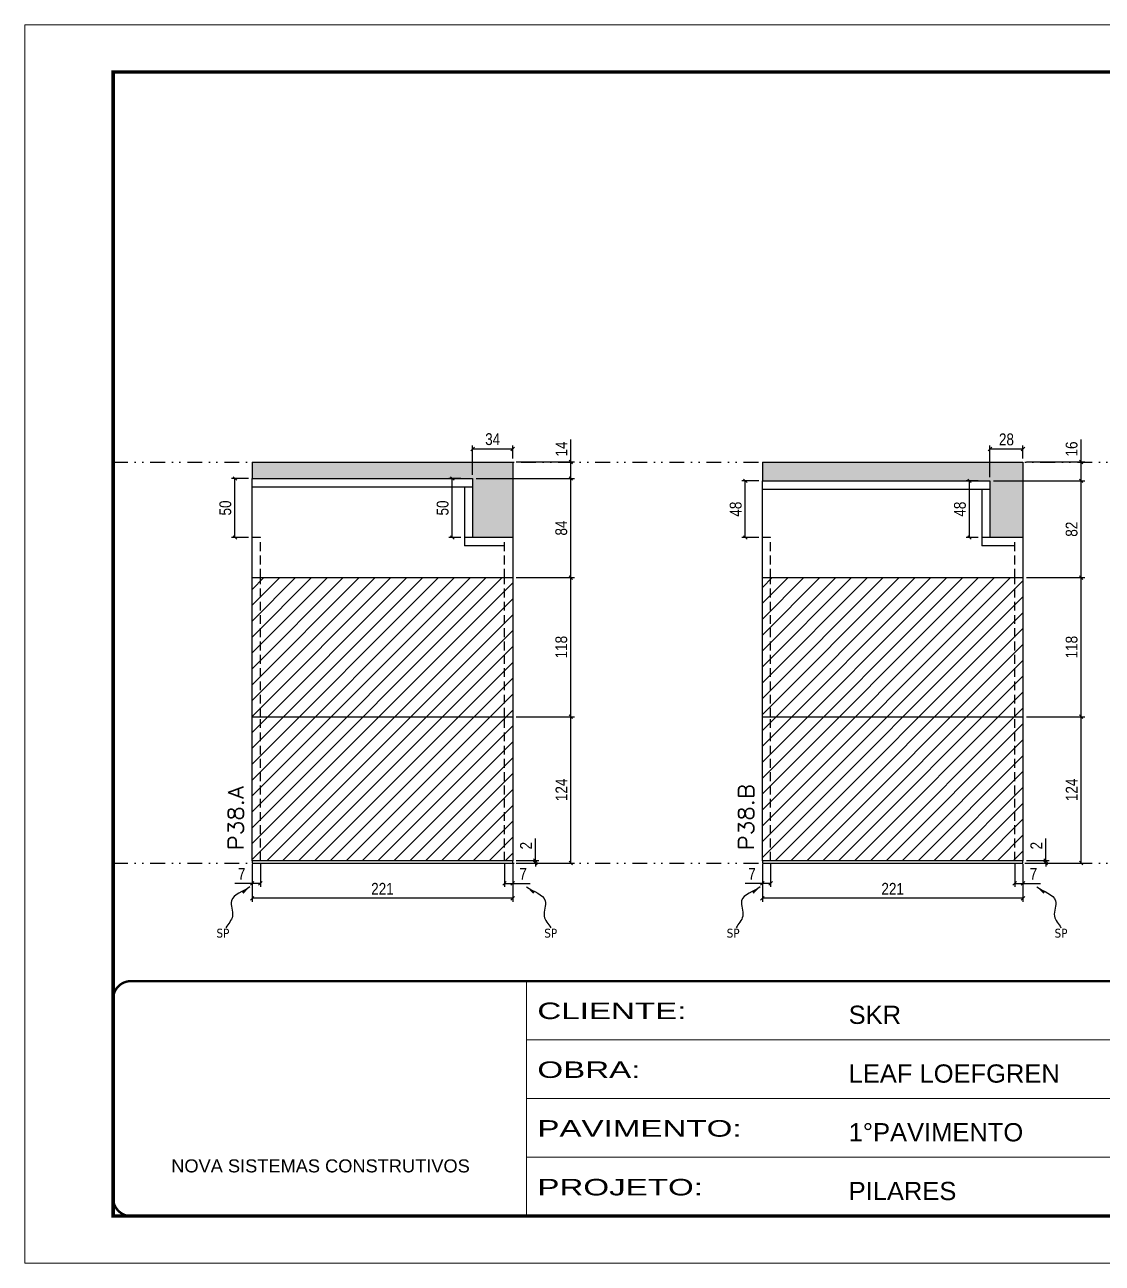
# Model space of a CAD drawing. Extents: x 14400 to 27878, y -21631 to 6985.
# Drawn here: x 19168 to 20082, y -5551 to -4501 of the extents above; entities that cross this region are included whole.
import ezdxf

# ---------------------------------------------------------------- set-up
doc = ezdxf.new("R2010")
doc.units = 0
for name, pattern in [('CONTINUO', [0]), ('DASHED', [0.75, 0.5, -0.25]), ('DIVIDE2', [0.625, 0.25, -0.125, 0, -0.125, 0, -0.125]), ('HIDDEN', [0.375, 0.25, -0.125])]:
    doc.linetypes.add(name, pattern=pattern)
for name, color, linetype in [('COTA', 241, 'Continuous'), ('Nível', 160, 'Continuous'), ('Painéis', 200, 'Continuous'), ('SARR_2.2x7', 40, 'Continuous'), ('Sarrafo de Pressão', 42, 'HIDDEN'), ('texto', 7, 'Continuous')]:
    doc.layers.add(name, color=color, linetype=linetype)
for name, color, linetype, lineweight in [('Folhas', 255, 'Continuous', 9), ('Hachura', 251, 'Continuous', 9), ('SARRAFO DE PRESSAO', 251, 'DASHED', 9), ('Texto Seção', 7, 'Continuous', 15)]:
    doc.layers.add(name, color=color, linetype=linetype, lineweight=lineweight)
doc.styles.add('ARIAL', font='arial.ttf')
doc.styles.add('COTA TECNICA', font='techl___.ttf', dxfattribs={"height": 10})
doc.styles.add('COTA TECNICA-50', font='techl___.ttf', dxfattribs={"height": 10})
doc.styles.add('REGUA-120', font='ROMANS.shx', dxfattribs={"height": 15})
doc.styles.get("Standard").update_dxf_attribs({"font": 'arial.ttf'})
doc.styles.add('Tecnologia', font='')
doc.styles.get('Tecnologia').set_extended_font_data('Forgotten Futurist')
doc.dimstyles.new('COTA PAINEL-50', dxfattribs={"dimtxt": 10, "dimasz": 3, "dimexe": 3, "dimexo": 3, "dimgap": 3, "dimtad": 1, "dimdec": 1, "dimzin": 12, "dimdsep": 46, "dimtxsty": 'COTA TECNICA-50', "dimblk1": 'OBLIQUE', "dimblk2": 'OBLIQUE', "dimsah": 1, "dimcen": 0.9, "dimclrd": 4, "dimclre": 4, "dimclrt": 240, "dimadec": 1, "dimazin": 3, "dimtfac": 1, "dimtdec": 1, "dimtmove": 0, "dimatfit": 3, "dimfxl": 1, "dimtolj": 1, "dimtzin": 12, "dimarcsym": 0})
doc.dimstyles.new('PAINEL', dxfattribs={"dimtxt": 10, "dimasz": 3, "dimexe": 3, "dimexo": 3, "dimgap": 3, "dimtad": 1, "dimdec": 1, "dimzin": 12, "dimdsep": 46, "dimtxsty": 'COTA TECNICA', "dimblk1": 'OBLIQUE', "dimblk2": 'OBLIQUE', "dimsah": 1, "dimcen": 0.9, "dimclrd": 4, "dimclre": 4, "dimclrt": 240, "dimadec": 1, "dimazin": 3, "dimtfac": 1, "dimtdec": 1, "dimtmove": 0, "dimatfit": 3, "dimfxl": 1, "dimtolj": 1, "dimtzin": 12, "dimarcsym": 0})
doc.dimstyles.get("Standard").update_dxf_attribs({"dimtxt": 0.18, "dimasz": 0.18, "dimexe": 0.18, "dimexo": 0.0625, "dimgap": 0.09, "dimtad": 0, "dimtih": 1, "dimtoh": 1, "dimdec": 4, "dimzin": 0, "dimdsep": 46, "dimtxsty": 'Standard', "dimcen": 0.09, "dimadec": 0, "dimazin": 0, "dimtfac": 1, "dimtdec": 4, "dimtofl": 0, "dimtmove": 0, "dimatfit": 3, "dimfxl": 1, "dimtolj": 1, "dimtzin": 0, "dimarcsym": 0})

# ---------------------------------------------------------------- blocks, each defined once
blk = doc.blocks.new('9999999999')
at = {"color": 30, "linetype": 'CONTINUO'}
for p, q in [((98564.6, 34230.2), (98564.6, 34429.4)), ((98564.6, 34379.6), (99584, 34379.6)), ((98564.6, 34329.8), (99488, 34329.8)), ((98564.6, 34280), (99488, 34280))]:
    blk.add_line(p, q, dxfattribs=at)
at = {"color": 30, "linetype": 'CONTINUO', "const_width": 2}
blk.add_lwpolyline([(99584, 34230.2), (99584, 34414.4, 0.414214), (99569, 34429.4), (98229, 34429.4, 0.414214), (98214, 34414.4), (98214, 34245.2, 0.414214), (98229, 34230.2), (99584, 34230.2)], format="xyb", dxfattribs=at)
at = {"layer": 'Folhas'}
blk.add_lwpolyline([(98139, 34190.2), (99624, 34190.2), (99624, 35240.2), (98139, 35240.2)], close=True, dxfattribs=at)
at = {"layer": 'Folhas', "color": 30, "const_width": 3}
blk.add_lwpolyline([(98214, 34230.2), (99584, 34230.2), (99584, 35200.2), (98214, 35200.2)], close=True, dxfattribs=at)
at = {"color": 7, "linetype": 'Continuous', "ltscale": 5, "style": 'ARIAL'}
for s, height, p in [('SKR', 15.48, (98837.7, 34393.1)), ('LEAF LOEFGREN', 15.483, (98837.7, 34343.3)), ('1°PAVIMENTO', 15.483, (98837.7, 34293.5)), ('NOVA SISTEMAS CONSTRUTIVOS', 11.059, (98263.2, 34267.2)), ('PILARES', 15.48, (98837.7, 34243.7))]:
    blk.add_text(s, height=height, dxfattribs=at).set_placement(p)
at = {"layer": 'Folhas', "color": 7, "style": 'Tecnologia', "width": 1.5}
for s, p in [('CLIENTE:', (98573.7, 34397.2)), ('OBRA:', (98573.7, 34347.3)), ('PAVIMENTO:', (98573.7, 34297.5)), ('PROJETO:', (98573.7, 34247.7))]:
    blk.add_text(s, height=14, dxfattribs=at).set_placement(p)
blk = doc.blocks.new('_Oblique')
at = {"color": 0, "linetype": 'ByBlock', "lineweight": -2}
blk.add_line((-0.5, -0.5), (0.5, 0.5), dxfattribs=at)
blk = doc.blocks.new('*D4589')
at = {"layer": 'COTA', "color": 4, "lineweight": -2, "transparency": 16777216}
for p, q in [((19361.3, -5212.7), (19361.3, -5244.6)), ((19582.3, -5212.7), (19582.3, -5244.6)), ((19582.3, -5241.6), (19361.3, -5241.6))]:
    blk.add_line(p, q, dxfattribs=at)
at = {"layer": 'Defpoints', "color": 0, "transparency": 16777216}
for p in [(19361.3, -5209.7), (19582.3, -5209.7), (19361.3, -5241.6)]:
    blk.add_point(p, dxfattribs=at)
at = {"layer": 'COTA', "color": 4, "lineweight": -2, "transparency": 16777216, "xscale": 3, "yscale": 3, "zscale": 3, "rotation": 180}
blk.add_blockref('_Oblique', (19361.3, -5241.6), dxfattribs=at)
at = {"layer": 'COTA', "color": 4, "lineweight": -2, "transparency": 16777216, "xscale": 3, "yscale": 3, "zscale": 3}
blk.add_blockref('_Oblique', (19582.3, -5241.6), dxfattribs=at)
at = {"layer": 'COTA', "color": 240, "transparency": 16777216, "insert": (19471.8, -5233.6), "char_height": 10, "attachment_point": 5, "style": 'COTA TECNICA'}
blk.add_mtext('\\A1;221', dxfattribs=at)
blk = doc.blocks.new('*D4590')
at = {"layer": 'COTA', "color": 4, "lineweight": -2, "transparency": 16777216}
for p, q in [((19575.3, -5212.7), (19575.3, -5232)), ((19582.3, -5214.7), (19582.3, -5232)), ((19575.3, -5229), (19582.3, -5229)), ((19582.3, -5229), (19597, -5229))]:
    blk.add_line(p, q, dxfattribs=at)
at = {"layer": 'Defpoints', "color": 0, "transparency": 16777216}
for p in [(19575.3, -5209.7), (19582.3, -5211.7), (19582.3, -5229)]:
    blk.add_point(p, dxfattribs=at)
at = {"layer": 'COTA', "color": 4, "lineweight": -2, "transparency": 16777216, "xscale": 3, "yscale": 3, "zscale": 3, "rotation": 180}
blk.add_blockref('_Oblique', (19575.3, -5229), dxfattribs=at)
at = {"layer": 'COTA', "color": 4, "lineweight": -2, "transparency": 16777216, "xscale": 3, "yscale": 3, "zscale": 3}
blk.add_blockref('_Oblique', (19582.3, -5229), dxfattribs=at)
at = {"layer": 'COTA', "color": 240, "transparency": 16777216, "insert": (19591.1, -5220.9), "char_height": 10, "attachment_point": 5, "style": 'COTA TECNICA-50'}
blk.add_mtext('\\A1;7', dxfattribs=at)
blk = doc.blocks.new('*D4591')
at = {"layer": 'COTA', "color": 4, "lineweight": -2, "transparency": 16777216}
for p, q in [((19361.3, -5214.7), (19361.3, -5232)), ((19368.3, -5212.7), (19368.3, -5232)), ((19361.3, -5229), (19346.5, -5229)), ((19368.3, -5229), (19361.3, -5229))]:
    blk.add_line(p, q, dxfattribs=at)
at = {"layer": 'Defpoints', "color": 0, "transparency": 16777216}
for p in [(19361.3, -5211.7), (19368.3, -5209.7), (19361.3, -5229)]:
    blk.add_point(p, dxfattribs=at)
at = {"layer": 'COTA', "color": 4, "lineweight": -2, "transparency": 16777216, "xscale": 3, "yscale": 3, "zscale": 3, "rotation": 180}
blk.add_blockref('_Oblique', (19361.3, -5229), dxfattribs=at)
at = {"layer": 'COTA', "color": 4, "lineweight": -2, "transparency": 16777216, "xscale": 3, "yscale": 3, "zscale": 3}
blk.add_blockref('_Oblique', (19368.3, -5229), dxfattribs=at)
at = {"layer": 'COTA', "color": 240, "transparency": 16777216, "insert": (19352.4, -5220.9), "char_height": 10, "attachment_point": 5, "style": 'COTA TECNICA-50'}
blk.add_mtext('\\A1;7', dxfattribs=at)
blk = doc.blocks.new('*D4592')
at = {"layer": 'COTA', "color": 4, "lineweight": -2, "transparency": 16777216}
for p, q in [((19601.5, -5209.7), (19601.5, -5190.9)), ((19585.3, -5209.7), (19604.5, -5209.7)), ((19585.3, -5211.7), (19604.5, -5211.7)), ((19601.5, -5211.7), (19601.5, -5209.7)), ((19601.5, -5211.7), (19601.5, -5214.7))]:
    blk.add_line(p, q, dxfattribs=at)
at = {"layer": 'Defpoints', "color": 0, "transparency": 16777216}
for p in [(19582.3, -5209.7), (19582.3, -5211.7), (19601.5, -5211.7)]:
    blk.add_point(p, dxfattribs=at)
at = {"layer": 'COTA', "color": 4, "lineweight": -2, "transparency": 16777216, "xscale": 3, "yscale": 3, "zscale": 3}
for p, rotation in [((19601.5, -5209.7), 270), ((19601.5, -5211.7), 90)]:
    blk.add_blockref('_Oblique', p, dxfattribs=dict(at, rotation=rotation))
at = {"layer": 'COTA', "color": 240, "transparency": 16777216, "insert": (19593.5, -5197), "char_height": 10, "attachment_point": 5, "rotation": 90, "style": 'COTA TECNICA-50'}
blk.add_mtext('\\A1;2', dxfattribs=at)
blk = doc.blocks.new('*D4593')
at = {"layer": 'COTA', "color": 4, "linetype": 'ByBlock', "lineweight": -2, "transparency": 16777216}
for p, q in [((19585.3, -5087.7), (19634.6, -5087.7)), ((19631.6, -5211.7), (19631.6, -5087.7)), ((19585.3, -5211.7), (19634.6, -5211.7))]:
    blk.add_line(p, q, dxfattribs=at)
at = {"layer": 'Defpoints', "color": 0, "linetype": 'ByBlock', "transparency": 16777216}
for p in [(19582.3, -5087.7), (19631.6, -5087.7), (19582.3, -5211.7)]:
    blk.add_point(p, dxfattribs=at)
at = {"layer": 'COTA', "color": 4, "linetype": 'ByBlock', "lineweight": -2, "transparency": 16777216, "xscale": 3, "yscale": 3, "zscale": 3}
for p, rotation in [((19631.6, -5087.7), 90), ((19631.6, -5211.7), 270)]:
    blk.add_blockref('_Oblique', p, dxfattribs=dict(at, rotation=rotation))
at = {"layer": 'COTA', "color": 240, "linetype": 'ByBlock', "transparency": 16777216, "insert": (19623.6, -5149.7), "char_height": 10, "attachment_point": 5, "rotation": 90, "style": 'COTA TECNICA'}
blk.add_mtext('\\A1;124', dxfattribs=at)
blk = doc.blocks.new('*D4594')
at = {"layer": 'COTA', "color": 4, "linetype": 'ByBlock', "lineweight": -2, "transparency": 16777216}
for p, q in [((19585.3, -5087.7), (19634.6, -5087.7)), ((19631.6, -5211.7), (19631.6, -5087.7)), ((19585.3, -5211.7), (19634.6, -5211.7))]:
    blk.add_line(p, q, dxfattribs=at)
at = {"layer": 'Defpoints', "color": 0, "linetype": 'ByBlock', "transparency": 16777216}
for p in [(19582.3, -5087.7), (19631.6, -5087.7), (19582.3, -5211.7)]:
    blk.add_point(p, dxfattribs=at)
at = {"layer": 'COTA', "color": 4, "linetype": 'ByBlock', "lineweight": -2, "transparency": 16777216, "xscale": 3, "yscale": 3, "zscale": 3}
for p, rotation in [((19631.6, -5087.7), 90), ((19631.6, -5211.7), 270)]:
    blk.add_blockref('_Oblique', p, dxfattribs=dict(at, rotation=rotation))
at = {"layer": 'COTA', "color": 240, "linetype": 'ByBlock', "transparency": 16777216, "insert": (19623.6, -5149.7), "char_height": 10, "attachment_point": 5, "rotation": 90, "style": 'COTA TECNICA'}
blk.add_mtext('\\A1;124', dxfattribs=at)
blk = doc.blocks.new('*D4595')
at = {"layer": 'COTA', "color": 4, "lineweight": -2, "transparency": 16777216}
for p, q in [((19585.3, -4969.7), (19634.6, -4969.7)), ((19631.6, -5087.7), (19631.6, -4969.7)), ((19585.3, -5087.7), (19634.6, -5087.7))]:
    blk.add_line(p, q, dxfattribs=at)
at = {"layer": 'Defpoints', "color": 0, "transparency": 16777216}
for p in [(19582.3, -4969.7), (19631.6, -4969.7), (19582.3, -5087.7)]:
    blk.add_point(p, dxfattribs=at)
at = {"layer": 'COTA', "color": 4, "lineweight": -2, "transparency": 16777216, "xscale": 3, "yscale": 3, "zscale": 3}
for p, rotation in [((19631.6, -4969.7), 90), ((19631.6, -5087.7), 270)]:
    blk.add_blockref('_Oblique', p, dxfattribs=dict(at, rotation=rotation))
at = {"layer": 'COTA', "color": 240, "transparency": 16777216, "insert": (19623.5, -5028.7), "char_height": 10, "attachment_point": 5, "rotation": 90, "style": 'COTA TECNICA'}
blk.add_mtext('\\A1;118', dxfattribs=at)
blk = doc.blocks.new('*D4596')
at = {"layer": 'COTA', "color": 4, "lineweight": -2, "transparency": 16777216}
for p, q in [((19548.3, -4882.7), (19548.3, -4857.7)), ((19582.3, -4860.7), (19548.3, -4860.7)), ((19582.3, -4868.7), (19582.3, -4857.7))]:
    blk.add_line(p, q, dxfattribs=at)
at = {"layer": 'Defpoints', "color": 0, "transparency": 16777216}
for p in [(19548.3, -4860.7), (19582.3, -4871.7), (19548.3, -4885.7)]:
    blk.add_point(p, dxfattribs=at)
at = {"layer": 'COTA', "color": 4, "lineweight": -2, "transparency": 16777216, "xscale": 3, "yscale": 3, "zscale": 3, "rotation": 180}
blk.add_blockref('_Oblique', (19548.3, -4860.7), dxfattribs=at)
at = {"layer": 'COTA', "color": 4, "lineweight": -2, "transparency": 16777216, "xscale": 3, "yscale": 3, "zscale": 3}
blk.add_blockref('_Oblique', (19582.3, -4860.7), dxfattribs=at)
at = {"layer": 'COTA', "color": 240, "transparency": 16777216, "insert": (19565.3, -4852.4), "char_height": 10, "attachment_point": 5, "style": 'COTA TECNICA'}
blk.add_mtext('\\A1;34', dxfattribs=at)
blk = doc.blocks.new('*D4597')
at = {"layer": 'COTA', "color": 4, "lineweight": -2, "transparency": 16777216}
for p, q in [((19358.3, -4885.7), (19343.7, -4885.7)), ((19346.7, -4935.7), (19346.7, -4885.7)), ((19358.3, -4935.7), (19343.7, -4935.7))]:
    blk.add_line(p, q, dxfattribs=at)
at = {"layer": 'Defpoints', "color": 0, "transparency": 16777216}
for p in [(19346.7, -4885.7), (19361.3, -4885.7), (19361.3, -4935.7)]:
    blk.add_point(p, dxfattribs=at)
at = {"layer": 'COTA', "color": 4, "lineweight": -2, "transparency": 16777216, "xscale": 3, "yscale": 3, "zscale": 3}
for p, rotation in [((19346.7, -4885.7), 90), ((19346.7, -4935.7), 270)]:
    blk.add_blockref('_Oblique', p, dxfattribs=dict(at, rotation=rotation))
at = {"layer": 'COTA', "color": 240, "transparency": 16777216, "insert": (19338.6, -4910.7), "char_height": 10, "attachment_point": 5, "rotation": 90, "style": 'COTA TECNICA'}
blk.add_mtext('\\A1;50', dxfattribs=at)
blk = doc.blocks.new('*D4598')
at = {"layer": 'COTA', "color": 4, "lineweight": -2, "transparency": 16777216}
for p, q in [((19538.3, -4885.7), (19528, -4885.7)), ((19531, -4935.7), (19531, -4885.7)), ((19538.3, -4935.7), (19528, -4935.7))]:
    blk.add_line(p, q, dxfattribs=at)
at = {"layer": 'Defpoints', "color": 0, "transparency": 16777216}
for p in [(19531, -4885.7), (19541.3, -4885.7), (19541.3, -4935.7)]:
    blk.add_point(p, dxfattribs=at)
at = {"layer": 'COTA', "color": 4, "lineweight": -2, "transparency": 16777216, "xscale": 3, "yscale": 3, "zscale": 3}
for p, rotation in [((19531, -4885.7), 90), ((19531, -4935.7), 270)]:
    blk.add_blockref('_Oblique', p, dxfattribs=dict(at, rotation=rotation))
at = {"layer": 'COTA', "color": 240, "transparency": 16777216, "insert": (19522.9, -4910.7), "char_height": 10, "attachment_point": 5, "rotation": 90, "style": 'COTA TECNICA'}
blk.add_mtext('\\A1;50', dxfattribs=at)
blk = doc.blocks.new('*D4599')
at = {"layer": 'COTA', "color": 4, "lineweight": -2, "transparency": 16777216}
for p, q in [((19551.3, -4885.7), (19634.6, -4885.7)), ((19631.6, -4969.7), (19631.6, -4885.7)), ((19585.3, -4969.7), (19634.6, -4969.7))]:
    blk.add_line(p, q, dxfattribs=at)
at = {"layer": 'Defpoints', "color": 0, "transparency": 16777216}
for p in [(19548.3, -4885.7), (19631.6, -4885.7), (19582.3, -4969.7)]:
    blk.add_point(p, dxfattribs=at)
at = {"layer": 'COTA', "color": 4, "lineweight": -2, "transparency": 16777216, "xscale": 3, "yscale": 3, "zscale": 3}
for p, rotation in [((19631.6, -4885.7), 90), ((19631.6, -4969.7), 270)]:
    blk.add_blockref('_Oblique', p, dxfattribs=dict(at, rotation=rotation))
at = {"layer": 'COTA', "color": 240, "transparency": 16777216, "insert": (19623.5, -4927.7), "char_height": 10, "attachment_point": 5, "rotation": 90, "style": 'COTA TECNICA'}
blk.add_mtext('\\A1;84', dxfattribs=at)
blk = doc.blocks.new('*D4600')
at = {"layer": 'COTA', "color": 4, "lineweight": -2, "transparency": 16777216}
for p, q in [((19631.6, -4871.7), (19631.6, -4852.6)), ((19585.3, -4871.7), (19634.6, -4871.7)), ((19631.6, -4885.7), (19631.6, -4871.7)), ((19551.3, -4885.7), (19634.6, -4885.7))]:
    blk.add_line(p, q, dxfattribs=at)
at = {"layer": 'Defpoints', "color": 0, "transparency": 16777216}
for p in [(19582.3, -4871.7), (19631.6, -4871.7), (19548.3, -4885.7)]:
    blk.add_point(p, dxfattribs=at)
at = {"layer": 'COTA', "color": 4, "lineweight": -2, "transparency": 16777216, "xscale": 3, "yscale": 3, "zscale": 3}
for p, rotation in [((19631.6, -4871.7), 90), ((19631.6, -4885.7), 270)]:
    blk.add_blockref('_Oblique', p, dxfattribs=dict(at, rotation=rotation))
at = {"layer": 'COTA', "color": 240, "transparency": 16777216, "insert": (19623.6, -4860.7), "char_height": 10, "attachment_point": 5, "rotation": 90, "style": 'COTA TECNICA'}
blk.add_mtext('\\A1;14', dxfattribs=at)
blk = doc.blocks.new('*D4601')
at = {"layer": 'COTA', "color": 4, "lineweight": -2, "transparency": 16777216}
for p, q in [((19794, -5212.7), (19794, -5244.6)), ((20015, -5212.7), (20015, -5244.6)), ((20015, -5241.6), (19794, -5241.6))]:
    blk.add_line(p, q, dxfattribs=at)
at = {"layer": 'Defpoints', "color": 0, "transparency": 16777216}
for p in [(19794, -5209.7), (20015, -5209.7), (19794, -5241.6)]:
    blk.add_point(p, dxfattribs=at)
at = {"layer": 'COTA', "color": 4, "lineweight": -2, "transparency": 16777216, "xscale": 3, "yscale": 3, "zscale": 3, "rotation": 180}
blk.add_blockref('_Oblique', (19794, -5241.6), dxfattribs=at)
at = {"layer": 'COTA', "color": 4, "lineweight": -2, "transparency": 16777216, "xscale": 3, "yscale": 3, "zscale": 3}
blk.add_blockref('_Oblique', (20015, -5241.6), dxfattribs=at)
at = {"layer": 'COTA', "color": 240, "transparency": 16777216, "insert": (19904.5, -5233.6), "char_height": 10, "attachment_point": 5, "style": 'COTA TECNICA'}
blk.add_mtext('\\A1;221', dxfattribs=at)
blk = doc.blocks.new('*D4602')
at = {"layer": 'COTA', "color": 4, "lineweight": -2, "transparency": 16777216}
for p, q in [((20008, -5212.7), (20008, -5232)), ((20015, -5214.7), (20015, -5232)), ((20008, -5229), (20015, -5229)), ((20015, -5229), (20029.8, -5229))]:
    blk.add_line(p, q, dxfattribs=at)
at = {"layer": 'Defpoints', "color": 0, "transparency": 16777216}
for p in [(20008, -5209.7), (20015, -5211.7), (20015, -5229)]:
    blk.add_point(p, dxfattribs=at)
at = {"layer": 'COTA', "color": 4, "lineweight": -2, "transparency": 16777216, "xscale": 3, "yscale": 3, "zscale": 3, "rotation": 180}
blk.add_blockref('_Oblique', (20008, -5229), dxfattribs=at)
at = {"layer": 'COTA', "color": 4, "lineweight": -2, "transparency": 16777216, "xscale": 3, "yscale": 3, "zscale": 3}
blk.add_blockref('_Oblique', (20015, -5229), dxfattribs=at)
at = {"layer": 'COTA', "color": 240, "transparency": 16777216, "insert": (20023.9, -5220.9), "char_height": 10, "attachment_point": 5, "style": 'COTA TECNICA-50'}
blk.add_mtext('\\A1;7', dxfattribs=at)
blk = doc.blocks.new('*D4603')
at = {"layer": 'COTA', "color": 4, "lineweight": -2, "transparency": 16777216}
for p, q in [((19794, -5214.7), (19794, -5232)), ((19801, -5212.7), (19801, -5232)), ((19794, -5229), (19779.3, -5229)), ((19801, -5229), (19794, -5229))]:
    blk.add_line(p, q, dxfattribs=at)
at = {"layer": 'Defpoints', "color": 0, "transparency": 16777216}
for p in [(19794, -5211.7), (19801, -5209.7), (19794, -5229)]:
    blk.add_point(p, dxfattribs=at)
at = {"layer": 'COTA', "color": 4, "lineweight": -2, "transparency": 16777216, "xscale": 3, "yscale": 3, "zscale": 3, "rotation": 180}
blk.add_blockref('_Oblique', (19794, -5229), dxfattribs=at)
at = {"layer": 'COTA', "color": 4, "lineweight": -2, "transparency": 16777216, "xscale": 3, "yscale": 3, "zscale": 3}
blk.add_blockref('_Oblique', (19801, -5229), dxfattribs=at)
at = {"layer": 'COTA', "color": 240, "transparency": 16777216, "insert": (19785.2, -5220.9), "char_height": 10, "attachment_point": 5, "style": 'COTA TECNICA-50'}
blk.add_mtext('\\A1;7', dxfattribs=at)
blk = doc.blocks.new('*D4604')
at = {"layer": 'COTA', "color": 4, "lineweight": -2, "transparency": 16777216}
for p, q in [((20034.3, -5209.7), (20034.3, -5190.9)), ((20018, -5209.7), (20037.3, -5209.7)), ((20018, -5211.7), (20037.3, -5211.7)), ((20034.3, -5211.7), (20034.3, -5209.7)), ((20034.3, -5211.7), (20034.3, -5214.7))]:
    blk.add_line(p, q, dxfattribs=at)
at = {"layer": 'Defpoints', "color": 0, "transparency": 16777216}
for p in [(20015, -5209.7), (20015, -5211.7), (20034.3, -5211.7)]:
    blk.add_point(p, dxfattribs=at)
at = {"layer": 'COTA', "color": 4, "lineweight": -2, "transparency": 16777216, "xscale": 3, "yscale": 3, "zscale": 3}
for p, rotation in [((20034.3, -5209.7), 270), ((20034.3, -5211.7), 90)]:
    blk.add_blockref('_Oblique', p, dxfattribs=dict(at, rotation=rotation))
at = {"layer": 'COTA', "color": 240, "transparency": 16777216, "insert": (20026.3, -5197), "char_height": 10, "attachment_point": 5, "rotation": 90, "style": 'COTA TECNICA-50'}
blk.add_mtext('\\A1;2', dxfattribs=at)
blk = doc.blocks.new('*D4605')
at = {"layer": 'COTA', "color": 4, "linetype": 'ByBlock', "lineweight": -2, "transparency": 16777216}
for p, q in [((20018, -5087.7), (20067.4, -5087.7)), ((20064.4, -5211.7), (20064.4, -5087.7)), ((20018, -5211.7), (20067.4, -5211.7))]:
    blk.add_line(p, q, dxfattribs=at)
at = {"layer": 'Defpoints', "color": 0, "linetype": 'ByBlock', "transparency": 16777216}
for p in [(20015, -5087.7), (20064.4, -5087.7), (20015, -5211.7)]:
    blk.add_point(p, dxfattribs=at)
at = {"layer": 'COTA', "color": 4, "linetype": 'ByBlock', "lineweight": -2, "transparency": 16777216, "xscale": 3, "yscale": 3, "zscale": 3}
for p, rotation in [((20064.4, -5087.7), 90), ((20064.4, -5211.7), 270)]:
    blk.add_blockref('_Oblique', p, dxfattribs=dict(at, rotation=rotation))
at = {"layer": 'COTA', "color": 240, "linetype": 'ByBlock', "transparency": 16777216, "insert": (20056.3, -5149.7), "char_height": 10, "attachment_point": 5, "rotation": 90, "style": 'COTA TECNICA'}
blk.add_mtext('\\A1;124', dxfattribs=at)
blk = doc.blocks.new('*D4606')
at = {"layer": 'COTA', "color": 4, "linetype": 'ByBlock', "lineweight": -2, "transparency": 16777216}
for p, q in [((20018, -5087.7), (20067.4, -5087.7)), ((20064.4, -5211.7), (20064.4, -5087.7)), ((20018, -5211.7), (20067.4, -5211.7))]:
    blk.add_line(p, q, dxfattribs=at)
at = {"layer": 'Defpoints', "color": 0, "linetype": 'ByBlock', "transparency": 16777216}
for p in [(20015, -5087.7), (20064.4, -5087.7), (20015, -5211.7)]:
    blk.add_point(p, dxfattribs=at)
at = {"layer": 'COTA', "color": 4, "linetype": 'ByBlock', "lineweight": -2, "transparency": 16777216, "xscale": 3, "yscale": 3, "zscale": 3}
for p, rotation in [((20064.4, -5087.7), 90), ((20064.4, -5211.7), 270)]:
    blk.add_blockref('_Oblique', p, dxfattribs=dict(at, rotation=rotation))
at = {"layer": 'COTA', "color": 240, "linetype": 'ByBlock', "transparency": 16777216, "insert": (20056.3, -5149.7), "char_height": 10, "attachment_point": 5, "rotation": 90, "style": 'COTA TECNICA'}
blk.add_mtext('\\A1;124', dxfattribs=at)
blk = doc.blocks.new('*D4607')
at = {"layer": 'COTA', "color": 4, "lineweight": -2, "transparency": 16777216}
for p, q in [((20018, -4969.7), (20067.4, -4969.7)), ((20064.4, -5087.7), (20064.4, -4969.7)), ((20018, -5087.7), (20067.4, -5087.7))]:
    blk.add_line(p, q, dxfattribs=at)
at = {"layer": 'Defpoints', "color": 0, "transparency": 16777216}
for p in [(20015, -4969.7), (20064.4, -4969.7), (20015, -5087.7)]:
    blk.add_point(p, dxfattribs=at)
at = {"layer": 'COTA', "color": 4, "lineweight": -2, "transparency": 16777216, "xscale": 3, "yscale": 3, "zscale": 3}
for p, rotation in [((20064.4, -4969.7), 90), ((20064.4, -5087.7), 270)]:
    blk.add_blockref('_Oblique', p, dxfattribs=dict(at, rotation=rotation))
at = {"layer": 'COTA', "color": 240, "transparency": 16777216, "insert": (20056.3, -5028.7), "char_height": 10, "attachment_point": 5, "rotation": 90, "style": 'COTA TECNICA'}
blk.add_mtext('\\A1;118', dxfattribs=at)
blk = doc.blocks.new('*D4608')
at = {"layer": 'COTA', "color": 4, "lineweight": -2, "transparency": 16777216}
for p, q in [((19987, -4884.7), (19987, -4857.7)), ((20015, -4860.7), (19987, -4860.7)), ((20015, -4868.7), (20015, -4857.7))]:
    blk.add_line(p, q, dxfattribs=at)
at = {"layer": 'Defpoints', "color": 0, "transparency": 16777216}
for p in [(19987, -4860.7), (20015, -4871.7), (19987, -4887.7)]:
    blk.add_point(p, dxfattribs=at)
at = {"layer": 'COTA', "color": 4, "lineweight": -2, "transparency": 16777216, "xscale": 3, "yscale": 3, "zscale": 3, "rotation": 180}
blk.add_blockref('_Oblique', (19987, -4860.7), dxfattribs=at)
at = {"layer": 'COTA', "color": 4, "lineweight": -2, "transparency": 16777216, "xscale": 3, "yscale": 3, "zscale": 3}
blk.add_blockref('_Oblique', (20015, -4860.7), dxfattribs=at)
at = {"layer": 'COTA', "color": 240, "transparency": 16777216, "insert": (20001, -4852.6), "char_height": 10, "attachment_point": 5, "style": 'COTA TECNICA'}
blk.add_mtext('\\A1;28', dxfattribs=at)
blk = doc.blocks.new('*D4609')
at = {"layer": 'COTA', "color": 4, "lineweight": -2, "transparency": 16777216}
for p, q in [((19791, -4887.7), (19776.5, -4887.7)), ((19779.5, -4935.7), (19779.5, -4887.7)), ((19791, -4935.7), (19776.5, -4935.7))]:
    blk.add_line(p, q, dxfattribs=at)
at = {"layer": 'Defpoints', "color": 0, "transparency": 16777216}
for p in [(19779.5, -4887.7), (19794, -4887.7), (19794, -4935.7)]:
    blk.add_point(p, dxfattribs=at)
at = {"layer": 'COTA', "color": 4, "lineweight": -2, "transparency": 16777216, "xscale": 3, "yscale": 3, "zscale": 3}
for p, rotation in [((19779.5, -4887.7), 90), ((19779.5, -4935.7), 270)]:
    blk.add_blockref('_Oblique', p, dxfattribs=dict(at, rotation=rotation))
at = {"layer": 'COTA', "color": 240, "transparency": 16777216, "insert": (19771.4, -4911.7), "char_height": 10, "attachment_point": 5, "rotation": 90, "style": 'COTA TECNICA'}
blk.add_mtext('\\A1;48', dxfattribs=at)
blk = doc.blocks.new('*D4610')
at = {"layer": 'COTA', "color": 4, "lineweight": -2, "transparency": 16777216}
for p, q in [((19977, -4887.7), (19966.7, -4887.7)), ((19969.7, -4935.7), (19969.7, -4887.7)), ((19977, -4935.7), (19966.7, -4935.7))]:
    blk.add_line(p, q, dxfattribs=at)
at = {"layer": 'Defpoints', "color": 0, "transparency": 16777216}
for p in [(19969.7, -4887.7), (19980, -4887.7), (19980, -4935.7)]:
    blk.add_point(p, dxfattribs=at)
at = {"layer": 'COTA', "color": 4, "lineweight": -2, "transparency": 16777216, "xscale": 3, "yscale": 3, "zscale": 3}
for p, rotation in [((19969.7, -4887.7), 90), ((19969.7, -4935.7), 270)]:
    blk.add_blockref('_Oblique', p, dxfattribs=dict(at, rotation=rotation))
at = {"layer": 'COTA', "color": 240, "transparency": 16777216, "insert": (19961.6, -4911.7), "char_height": 10, "attachment_point": 5, "rotation": 90, "style": 'COTA TECNICA'}
blk.add_mtext('\\A1;48', dxfattribs=at)
blk = doc.blocks.new('*D4611')
at = {"layer": 'COTA', "color": 4, "lineweight": -2, "transparency": 16777216}
for p, q in [((19990, -4887.7), (20067.4, -4887.7)), ((20064.4, -4969.7), (20064.4, -4887.7)), ((20018, -4969.7), (20067.4, -4969.7))]:
    blk.add_line(p, q, dxfattribs=at)
at = {"layer": 'Defpoints', "color": 0, "transparency": 16777216}
for p in [(19987, -4887.7), (20064.4, -4887.7), (20015, -4969.7)]:
    blk.add_point(p, dxfattribs=at)
at = {"layer": 'COTA', "color": 4, "lineweight": -2, "transparency": 16777216, "xscale": 3, "yscale": 3, "zscale": 3}
for p, rotation in [((20064.4, -4887.7), 90), ((20064.4, -4969.7), 270)]:
    blk.add_blockref('_Oblique', p, dxfattribs=dict(at, rotation=rotation))
at = {"layer": 'COTA', "color": 240, "transparency": 16777216, "insert": (20056.3, -4928.7), "char_height": 10, "attachment_point": 5, "rotation": 90, "style": 'COTA TECNICA'}
blk.add_mtext('\\A1;82', dxfattribs=at)
blk = doc.blocks.new('*D4612')
at = {"layer": 'COTA', "color": 4, "lineweight": -2, "transparency": 16777216}
for p, q in [((20064.4, -4871.7), (20064.4, -4852.7)), ((20018, -4871.7), (20067.4, -4871.7)), ((20064.4, -4887.7), (20064.4, -4871.7)), ((19990, -4887.7), (20067.4, -4887.7))]:
    blk.add_line(p, q, dxfattribs=at)
at = {"layer": 'Defpoints', "color": 0, "transparency": 16777216}
for p in [(20015, -4871.7), (20064.4, -4871.7), (19987, -4887.7)]:
    blk.add_point(p, dxfattribs=at)
at = {"layer": 'COTA', "color": 4, "lineweight": -2, "transparency": 16777216, "xscale": 3, "yscale": 3, "zscale": 3}
for p, rotation in [((20064.4, -4871.7), 90), ((20064.4, -4887.7), 270)]:
    blk.add_blockref('_Oblique', p, dxfattribs=dict(at, rotation=rotation))
at = {"layer": 'COTA', "color": 240, "transparency": 16777216, "insert": (20056.3, -4860.7), "char_height": 10, "attachment_point": 5, "rotation": 90, "style": 'COTA TECNICA'}
blk.add_mtext('\\A1;16', dxfattribs=at)

msp = doc.modelspace()

# ---------------------------------------------------------------- hatches: boundary and pattern name
at = {"layer": 'COTA'}
h = msp.add_hatch(dxfattribs=at)
h.set_pattern_fill('AR-CONC', color=256, scale=0.03)
h.set_pattern_definition([(50, (-466.1424, -1148.575), (5.4655401, -0.4781726), [0.5715, -6.2865]), (355, (-466.1424, -1148.575), (-1.0573026, 5.7317054), [0.4572, -5.0292175]), (100.451445, (-465.687, -1148.615), (4.4082374, 5.2535326), [0.4857003, -5.3427073]), (46.1842, (-466.1424, -1147.051), (8.1323712, -1.2612698), [0.85725, -9.42975]), (96.635558, (-465.465, -1147.156), (7.122124, 7.4227837), [0.7285507, -8.0140682]), (351.18415, (-466.142, -1147.051), (7.122124, 7.4227837), [0.685799, -7.543792]), (21, (-465.3804, -1147.432), (4.5484317, -3.0679559), [0.5715, -6.2865]), (326, (-465.3804, -1147.432), (1.8540609, 5.525639), [0.4572, -5.0292]), (71.451445, (-465.0014, -1147.688), (6.4024926, 2.457683), [0.4857003, -5.3426981]), (37.5, (-466.1424, -1148.5751), (0.0926581, 2.53665117), [0, -4.96824, 0, -5.1054, 0, -5.04825]), (7.5, (-466.1424, -1148.575), (2.00458988, 3.00541724), [0, -2.91084, 0, -4.85394, 0, -1.92405]), (327.5, (-467.8417, -1148.5751), (4.06771786, -0.17186232), [0, -1.905, 0, -5.9436, 0, -7.8867]), (317.5, (-468.6037, -1148.575), (4.44387544, 0.7627947), [0, -2.4765, 0, -3.94716, 0, -5.6007])])
h.paths.add_polyline_path([(19582.27, -4935.74), (19548.27, -4935.74), (19548.27, -4885.74), (19361.27, -4885.74), (19361.27, -4871.74), (19582.27, -4871.74)])
h = msp.add_hatch(dxfattribs=at)
h.set_pattern_fill('AR-CONC', color=256, scale=0.03)
h.set_pattern_definition([(50, (-33.3966, -1148.575), (5.4655401, -0.4781726), [0.5715, -6.2865]), (355, (-33.3966, -1148.575), (-1.0573026, 5.7317054), [0.4572, -5.0292175]), (100.451445, (-32.941, -1148.615), (4.4082374, 5.2535326), [0.4857003, -5.3427073]), (46.1842, (-33.3966, -1147.051), (8.1323712, -1.2612698), [0.85725, -9.42975]), (96.635558, (-32.719, -1147.156), (7.122124, 7.4227837), [0.7285507, -8.0140682]), (351.18415, (-33.397, -1147.051), (7.122124, 7.4227837), [0.685799, -7.543792]), (21, (-32.6346, -1147.432), (4.5484317, -3.0679559), [0.5715, -6.2865]), (326, (-32.6346, -1147.432), (1.8540609, 5.525639), [0.4572, -5.0292]), (71.451445, (-32.2556, -1147.688), (6.4024926, 2.457683), [0.4857003, -5.3426981]), (37.5, (-33.3966, -1148.5751), (0.0926581, 2.53665117), [0, -4.96824, 0, -5.1054, 0, -5.04825]), (7.5, (-33.3966, -1148.575), (2.00458988, 3.00541724), [0, -2.91084, 0, -4.85394, 0, -1.92405]), (327.5, (-35.0959, -1148.5751), (4.06771786, -0.17186232), [0, -1.905, 0, -5.9436, 0, -7.8867]), (317.5, (-35.858, -1148.575), (4.44387544, 0.7627947), [0, -2.4765, 0, -3.94716, 0, -5.6007])])
h.paths.add_polyline_path([(20015.02, -4935.74), (19987.02, -4935.74), (19987.02, -4887.74), (19794.02, -4887.74), (19794.02, -4871.74), (20015.02, -4871.74)])
at = {"layer": 'Hachura', "linetype": 'ByBlock'}
h = msp.add_hatch(dxfattribs=at)
h.set_pattern_fill('ANSI31', color=256, scale=3)
h.paths.add_polyline_path([(19361.27, -4969.74), (19361.27, -5087.74), (19582.27, -5087.74), (19582.27, -4969.74)])
h.paths.add_polyline_path([(19361.27, -5087.74), (19361.27, -5209.74), (19582.27, -5209.74), (19582.27, -5087.74)])
h.paths.add_polyline_path([(19794.02, -5087.74), (19794.02, -5209.74), (20015.02, -5209.74), (20015.02, -5087.74)])
h.paths.add_polyline_path([(19794.02, -4969.74), (19794.02, -5087.74), (20015.02, -5087.74), (20015.02, -4969.74)])
h.paths.add_polyline_path([(20238.25, -5209.74), (20262.25, -5209.74), (20262.25, -4998.74), (20238.25, -4998.74)])
h.paths.add_polyline_path([(20475.76, -4998.74), (20451.76, -4998.74), (20451.76, -5209.74), (20475.76, -5209.74)])

# ---------------------------------------------------------------- linework, layer by layer
at = {"layer": 'COTA'}
for p, q in [((19361.27, -4871.74), (19582.27, -4871.74)), ((19361.27, -4871.74), (19361.27, -4885.74)), ((19582.27, -4871.74), (19582.27, -4935.74)), ((19794.02, -4871.74), (20015.02, -4871.74)), ((19794.02, -4871.74), (19794.02, -4887.74)), ((20015.02, -4871.74), (20015.02, -4935.74)), ((19368.27, -4935.74), (19361.27, -4935.74)), ((19541.27, -4935.74), (19541.27, -4942.74)), ((19548.27, -4935.74), (19541.27, -4935.74)), ((19801.02, -4935.74), (19794.02, -4935.74)), ((19980.02, -4935.74), (19980.02, -4942.74)), ((19987.02, -4935.74), (19980.02, -4935.74))]:
    msp.add_line(p, q, dxfattribs=at)
at = {"layer": 'Nível', "color": 4, "linetype": 'DIVIDE2', "ltscale": 50}
for p, q in [((19243.47, -4871.74), (20613.47, -4871.74)), ((19243.47, -5211.74), (20613.47, -5211.74))]:
    msp.add_line(p, q, dxfattribs=at)
at = {"layer": 'Painéis'}
for p, q in [((19361.27, -4885.74), (19548.27, -4885.74)), ((19361.27, -5209.74), (19361.27, -4885.74)), ((19548.27, -4885.74), (19548.27, -4935.74)), ((19794.02, -4887.74), (19987.02, -4887.74)), ((19794.02, -5209.74), (19794.02, -4887.74)), ((19987.02, -4887.74), (19987.02, -4935.74)), ((19582.27, -4935.74), (19548.27, -4935.74)), ((19582.27, -4935.74), (19582.27, -5209.74)), ((20015.02, -4935.74), (19987.02, -4935.74)), ((20015.02, -4935.74), (20015.02, -5209.74)), ((19361.27, -4969.74), (19582.27, -4969.74)), ((19794.02, -4969.74), (20015.02, -4969.74)), ((19361.27, -5087.74), (19582.27, -5087.74)), ((19794.02, -5087.74), (20015.02, -5087.74))]:
    msp.add_line(p, q, dxfattribs=at)
for points in [[(19582.27, -5209.74), (19361.27, -5209.74), (19361.27, -5211.74), (19582.27, -5211.74)], [(20015.02, -5209.74), (19794.02, -5209.74), (19794.02, -5211.74), (20015.02, -5211.74)]]:
    msp.add_lwpolyline(points, close=True, dxfattribs=at)
at = {"layer": 'SARR_2.2x7'}
for p, q in [((19361.27, -4892.74), (19548.27, -4892.74)), ((19541.27, -4892.74), (19541.27, -4935.74)), ((19794.02, -4894.74), (19987.02, -4894.74)), ((19980.02, -4894.74), (19980.02, -4935.74)), ((19575.27, -4942.74), (19541.27, -4942.74)), ((20008.02, -4942.74), (19980.02, -4942.74))]:
    msp.add_line(p, q, dxfattribs=at)
at = {"layer": 'Sarrafo de Pressão', "ltscale": 30}
for p, q in [((19368.27, -4969.74), (19368.27, -4935.74)), ((19575.27, -4969.74), (19575.27, -4935.74)), ((19801.02, -4969.74), (19801.02, -4935.74)), ((20008.02, -4969.74), (20008.02, -4935.74)), ((19368.27, -5087.74), (19368.27, -4969.74)), ((19575.27, -5087.74), (19575.27, -4969.74)), ((19801.02, -5087.74), (19801.02, -4969.74)), ((20008.02, -5087.74), (20008.02, -4969.74)), ((19368.27, -5209.74), (19368.27, -5087.74)), ((19575.27, -5209.74), (19575.27, -5087.74)), ((19801.02, -5209.74), (19801.02, -5087.74)), ((20008.02, -5209.74), (20008.02, -5087.74))]:
    msp.add_line(p, q, dxfattribs=at)

# ---------------------------------------------------------------- block references
at = {"layer": 'SARRAFO DE PRESSAO', "color": 6, "linetype": 'ByBlock'}
msp.add_blockref('9999999999', (-78970.51, -39741.23), dxfattribs=at)

# ---------------------------------------------------------------- texts
at = {"layer": 'texto', "color": 0, "char_height": 7.5, "attachment_point": 5}
for insert in [(19336.5, -5271.23), (19614.52, -5271.23), (19769.24, -5271.23), (20047.27, -5271.23)]:
    msp.add_mtext('{\\fTahoma|b0|i0|c0|p34;\\C4;SP}', dxfattribs=dict(at, insert=insert))
at = {"layer": 'Texto Seção', "style": 'REGUA-120', "width": 1.1}
for s, p in [('P38.A', (19354.03, -5200.98)), ('P38.B', (19786.77, -5200.98))]:
    msp.add_text(s, height=13, rotation=90, dxfattribs=at).set_placement(p)

# ---------------------------------------------------------------- dimensions: what is measured, and where the dimension line sits
at = {"layer": 'COTA'}
for base, p1, p2, angle, dimstyle, picture, middle in [((19548.27, -4860.67), (19582.27, -4871.74), (19548.27, -4885.74), 180, 'PAINEL', '*D4596', (19565.27, -4852.45)), ((19987.02, -4860.67), (20015.02, -4871.74), (19987.02, -4887.74), 180, 'PAINEL', '*D4608', (20001.02, -4852.57)), ((19631.64, -4871.74), (19548.27, -4885.74), (19582.27, -4871.74), 90, 'PAINEL', '*D4600', (19623.57, -4860.68)), ((20064.39, -4871.74), (19987.02, -4887.74), (20015.02, -4871.74), 90, 'PAINEL', '*D4612', (20056.29, -4860.73)), ((19346.72, -4885.74), (19361.27, -4935.74), (19361.27, -4885.74), 90, 'PAINEL', '*D4597', (19338.62, -4910.74)), ((19530.96, -4885.74), (19541.27, -4935.74), (19541.27, -4885.74), 90, 'PAINEL', '*D4598', (19522.85, -4910.74)), ((19631.64, -4885.74), (19582.27, -4969.74), (19548.27, -4885.74), 90, 'PAINEL', '*D4599', (19623.55, -4927.74)), ((19779.47, -4887.74), (19794.02, -4935.74), (19794.02, -4887.74), 90, 'PAINEL', '*D4609', (19771.38, -4911.74)), ((19969.71, -4887.74), (19980.02, -4935.74), (19980.02, -4887.74), 90, 'PAINEL', '*D4610', (19961.61, -4911.74)), ((20064.39, -4887.74), (20015.02, -4969.74), (19987.02, -4887.74), 90, 'PAINEL', '*D4611', (20056.29, -4928.74)), ((19631.64, -4969.74), (19582.27, -5087.74), (19582.27, -4969.74), 90, 'PAINEL', '*D4595', (19623.55, -5028.74)), ((20064.39, -4969.74), (20015.02, -5087.74), (20015.02, -4969.74), 90, 'PAINEL', '*D4607', (20056.29, -5028.74)), ((19361.27, -5228.98), (19368.27, -5209.74), (19361.27, -5211.74), 180, 'COTA PAINEL-50', '*D4591', (19352.41, -5220.91)), ((19794.02, -5228.98), (19801.02, -5209.74), (19794.02, -5211.74), 180, 'COTA PAINEL-50', '*D4603', (19785.16, -5220.91))]:
    dim = msp.add_linear_dim(base=base, p1=p1, p2=p2, angle=angle, dimstyle=dimstyle, dxfattribs=at)
    dim.commit()
    dim.dimension.update_dxf_attribs({"geometry": picture, "text_midpoint": middle})
at = {"layer": 'COTA', "linetype": 'ByBlock'}
for p1, p2, picture, middle in [((19582.27, -5211.74), (19582.27, -5087.74), '*D4593', (19623.57, -5149.74)), ((19582.27, -5211.74), (19582.27, -5087.74), '*D4594', (19623.57, -5149.74)), ((20015.02, -5211.74), (20015.02, -5087.74), '*D4605', (20056.32, -5149.74)), ((20015.02, -5211.74), (20015.02, -5087.74), '*D4606', (20056.32, -5149.74))]:
    dim = msp.add_aligned_dim(p1=p1, p2=p2, distance=-49.37, dimstyle='PAINEL', dxfattribs=at)
    dim.commit()
    dim.dimension.update_dxf_attribs({"geometry": picture, "text_midpoint": middle})
at = {"layer": 'COTA'}
for base, p1, p2, picture, middle in [((19601.53, -5211.74), (19582.27, -5209.74), (19582.27, -5211.74), '*D4592', (19601.53, -5196.99)), ((20034.28, -5211.74), (20015.02, -5209.74), (20015.02, -5211.74), '*D4604', (20034.28, -5196.99))]:
    dim = msp.add_linear_dim(base=base, p1=p1, p2=p2, angle=90, dimstyle='COTA PAINEL-50', dxfattribs=at)
    dim.commit()
    dim.dimension.update_dxf_attribs({"geometry": picture, "text_midpoint": middle, "dimtype": 160})
for base, p1, p2, picture, middle in [((19361.27, -5241.63), (19582.27, -5209.74), (19361.27, -5209.74), '*D4589', (19471.77, -5233.58)), ((19794.02, -5241.63), (20015.02, -5209.74), (19794.02, -5209.74), '*D4601', (19904.52, -5233.58))]:
    dim = msp.add_linear_dim(base=base, p1=p1, p2=p2, angle=180, dimstyle='PAINEL', override={"dimarcsym": 2}, dxfattribs=at)
    dim.commit()
    dim.dimension.update_dxf_attribs({"geometry": picture, "text_midpoint": middle})
for base, p1, p2, picture, middle in [((19582.27, -5228.98), (19575.27, -5209.74), (19582.27, -5211.74), '*D4590', (19591.14, -5220.91)), ((20015.02, -5228.98), (20008.02, -5209.74), (20015.02, -5211.74), '*D4602', (20023.89, -5220.91))]:
    dim = msp.add_linear_dim(base=base, p1=p1, p2=p2, dimstyle='COTA PAINEL-50', dxfattribs=at)
    dim.commit()
    dim.dimension.update_dxf_attribs({"geometry": picture, "text_midpoint": middle})

# ---------------------------------------------------------------- leaders
at = {"layer": 'COTA', "path_type": 1}
for points in [[(19359.45, -5231.92), (19343.66, -5243.76), (19344.59, -5256.76), (19339.03, -5266.54)], [(19594.1, -5231.92), (19609.89, -5243.76), (19608.96, -5256.76), (19614.52, -5266.54)], [(19792.19, -5231.92), (19776.41, -5243.76), (19777.33, -5256.76), (19771.78, -5266.54)], [(20026.85, -5231.92), (20042.63, -5243.76), (20041.71, -5256.76), (20047.26, -5266.54)]]:
    msp.add_leader(points, dimstyle='Standard', override={"dimasz": 8}, dxfattribs=at)

doc.saveas('drawing.dxf')
